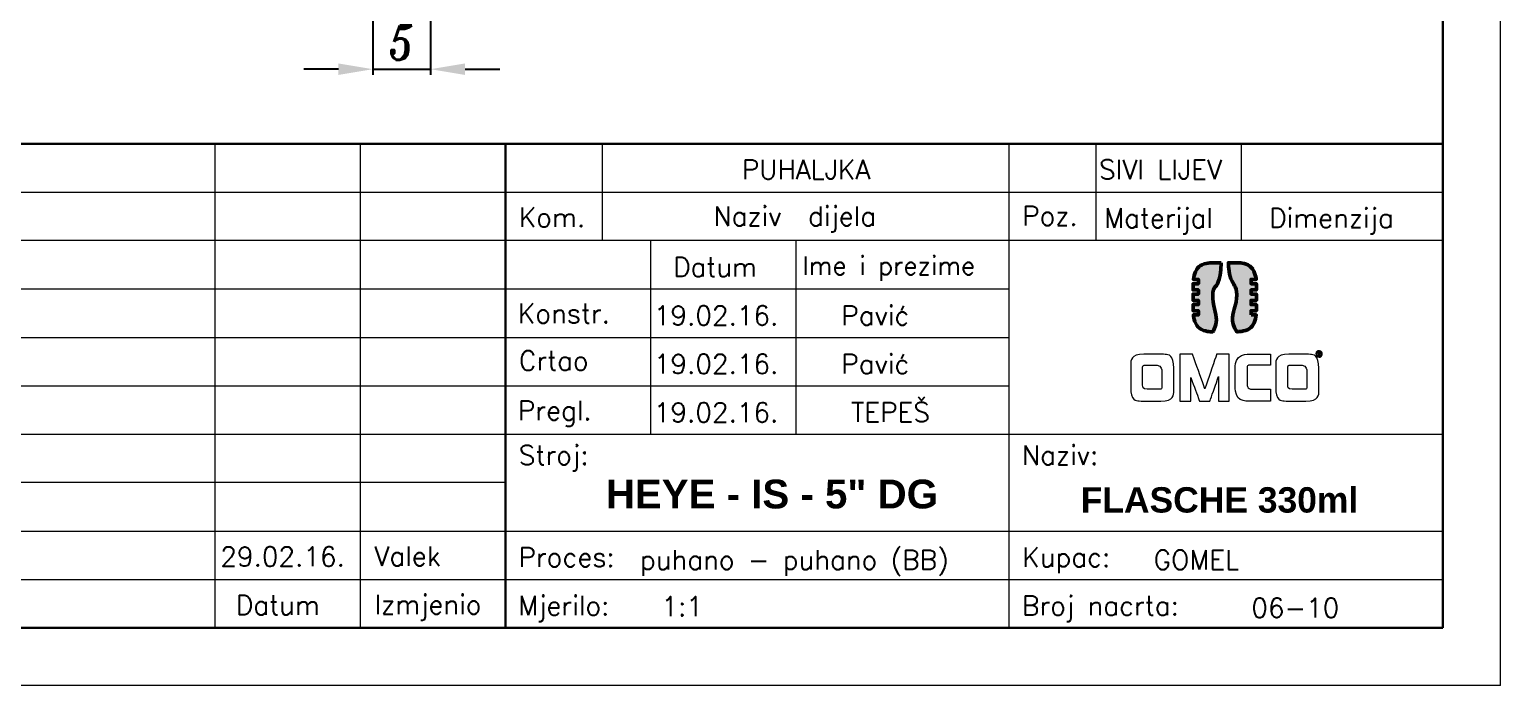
# Model space of a CAD drawing. Extents: x 43 to 400, y 17 to 437.
# Drawn here: x 212.1 to 339.7, y 16.6 to 73.5 of the extents above; entities that cross this region are included whole.
import ezdxf

# ---------------------------------------------------------------- set-up
doc = ezdxf.new("R2010")
doc.units = 0
doc.header["$LTSCALE"] = 5
doc.header["$MEASUREMENT"] = 0
doc.layers.get('0').update_dxf_attribs({"linetype": 'CONTINUOUS', "lineweight": 15})
doc.layers.add('3', color=3, linetype='CONTINUOUS', lineweight=30)
doc.layers.add('4', color=5, linetype='CONTINUOUS', lineweight=50)
doc.styles.add('ITALICT', font='italict', dxfattribs={"width": 0.8, "height": 3})
doc.styles.add('ROMANS', font='romans.shx')
doc.dimstyles.get("Standard").update_dxf_attribs({"dimtxt": 3, "dimasz": 3, "dimexe": 0.5, "dimexo": 0.5, "dimgap": 0.8, "dimtad": 1, "dimdsep": 46, "dimtxsty": 'ITALICT', "dimcen": 0, "dimadec": 0, "dimazin": 2, "dimtfac": 1, "dimtmove": 0, "dimatfit": 3, "dimfxl": 1, "dimtolj": 1, "dimtzin": 0, "dimarcsym": 0})

# ---------------------------------------------------------------- blocks, each defined once
blk = doc.blocks.new('*D14')
at = {"color": 0, "lineweight": -2, "transparency": 16777216}
for p, q in [((241.87, 80.93), (241.87, 69.52)), ((246.87, 80.93), (246.87, 69.52)), ((238.87, 70.02), (235.87, 70.02)), ((241.87, 70.02), (246.87, 70.02)), ((249.87, 70.02), (252.87, 70.02))]:
    blk.add_line(p, q, dxfattribs=at)
at = {"color": 0, "transparency": 16777216}
for points in [[(238.87, 70.52), (238.87, 69.52), (241.87, 70.02)], [(249.87, 70.52), (249.87, 69.52), (246.87, 70.02)]]:
    blk.add_solid(points, dxfattribs=at)
at = {"color": 0, "transparency": 16777216, "insert": (244.37, 72.32), "char_height": 3, "attachment_point": 5, "style": 'ITALICT'}
blk.add_mtext('\\A1;5', dxfattribs=at)

msp = doc.modelspace()

# ---------------------------------------------------------------- hatches: boundary and pattern name
at = {"layer": '4'}
h = msp.add_hatch(color=142, dxfattribs=at)
edge = h.paths.add_edge_path()
edge.add_spline(control_points=[(313.0505, 48.7015), (313.0505, 48.7015), (313.0505, 48.7015), (313.0505, 48.7015), (313.0505, 48.7015), (313.2064, 47.3229), (314.4243, 47.2519), (314.6043, 47.2519), (314.6043, 47.2519), (314.6043, 47.2519), (314.7394, 47.2519), (314.7394, 47.2519), (314.7394, 47.2519), (315.3789, 48.1715), (314.7348, 49.5118), (314.7348, 50.4699), (314.7348, 50.4699), (314.7348, 51.2223), (315.3973, 51.4237), (315.4699, 53.2293), (315.4699, 53.2293), (314.7055, 53.2293), (314.7055, 53.2293), (314.7055, 53.2293), (313.4153, 53.2293), (313.1211, 52.2341), (313.054, 51.7797)], knot_values=[0.8095238, 0.8095238, 0.8095238, 0.8095238, 0.80952381, 0.80952381, 0.80952381, 0.80952381, 0.85714286, 0.85714286, 0.85714286, 0.85714286, 0.9047619, 0.9047619, 0.9047619, 0.90476191, 0.95238095, 0.95238095, 0.95238095, 0.95238095, 1, 1, 1, 1.04761905, 1.04761905, 1.04761905, 1.04761905, 1.0952381, 1.0952381, 1.0952381, 1.0952381], degree=3, periodic=0)
edge.add_spline(control_points=[(313.054, 51.7797), (313.054, 51.7797), (313.4914, 51.7797), (313.4914, 51.7797)], knot_values=[0.0952381, 0.0952381, 0.0952381, 0.0952381, 0.14285714, 0.14285714, 0.14285714, 0.14285714], degree=3, periodic=0)
edge.add_spline(control_points=[(313.4914, 51.7797), (313.4914, 51.7797), (313.4914, 51.7797), (313.4914, 51.7797), (313.4914, 51.7797), (313.4914, 51.7797), (313.4914, 51.4136), (313.4914, 51.4136)], knot_values=[0.14285714, 0.14285714, 0.14285714, 0.14285714, 0.14285714, 0.14285714, 0.14285714, 0.14285714, 0.19047618, 0.19047618, 0.19047618, 0.19047618], degree=3, periodic=0)
edge.add_spline(control_points=[(313.4914, 51.4136), (313.4914, 51.4136), (313.4914, 51.4136), (313.4914, 51.4136), (313.4914, 51.4136), (313.4914, 51.4136), (313.0339, 51.4136), (313.0339, 51.4136)], knot_values=[0.19047618, 0.19047618, 0.19047618, 0.19047618, 0.19047619, 0.19047619, 0.19047619, 0.19047619, 0.23809523, 0.23809523, 0.23809523, 0.23809523], degree=3, periodic=0)
edge.add_spline(control_points=[(313.0339, 51.4136), (313.0339, 51.4136), (313.0339, 51.4136), (313.0339, 51.4136), (313.0339, 51.4136), (313.0339, 51.4136), (313.0339, 50.8757), (313.0339, 50.8757)], knot_values=[0.23809523, 0.23809523, 0.23809523, 0.23809523, 0.23809524, 0.23809524, 0.23809524, 0.23809524, 0.28571428, 0.28571428, 0.28571428, 0.28571428], degree=3, periodic=0)
edge.add_spline(control_points=[(313.0339, 50.8757), (313.0339, 50.8757), (313.0339, 50.8757), (313.0339, 50.8757), (313.0339, 50.8757), (313.0339, 50.8757), (313.4914, 50.8757), (313.4914, 50.8757)], knot_values=[0.28571428, 0.28571428, 0.28571428, 0.28571428, 0.28571429, 0.28571429, 0.28571429, 0.28571429, 0.33333333, 0.33333333, 0.33333333, 0.33333333], degree=3, periodic=0)
edge.add_spline(control_points=[(313.4914, 50.8757), (313.4914, 50.8757), (313.4914, 50.8757), (313.4914, 50.8757), (313.4914, 50.8757), (313.4914, 50.8757), (313.4914, 50.5096), (313.4914, 50.5096)], knot_values=[0.33333333, 0.33333333, 0.33333333, 0.33333333, 0.33333333, 0.33333333, 0.33333333, 0.33333333, 0.38095238, 0.38095238, 0.38095238, 0.38095238], degree=3, periodic=0)
edge.add_spline(control_points=[(313.4914, 50.5096), (313.4914, 50.5096), (313.4914, 50.5096), (313.4914, 50.5096), (313.4914, 50.5096), (313.4914, 50.5096), (313.0339, 50.5096), (313.0339, 50.5096)], knot_values=[0.38095238, 0.38095238, 0.38095238, 0.38095238, 0.38095238, 0.38095238, 0.38095238, 0.38095238, 0.42857142, 0.42857142, 0.42857142, 0.42857142], degree=3, periodic=0)
edge.add_spline(control_points=[(313.0339, 50.5096), (313.0339, 50.5096), (313.0339, 50.5096), (313.0339, 50.5096), (313.0339, 50.5096), (313.0339, 50.5096), (313.0339, 49.9716), (313.0339, 49.9716)], knot_values=[0.42857142, 0.42857142, 0.42857142, 0.42857142, 0.42857143, 0.42857143, 0.42857143, 0.42857143, 0.47619047, 0.47619047, 0.47619047, 0.47619047], degree=3, periodic=0)
edge.add_spline(control_points=[(313.0339, 49.9716), (313.0339, 49.9716), (313.0339, 49.9716), (313.0339, 49.9716), (313.0339, 49.9716), (313.0339, 49.9716), (313.4914, 49.9716), (313.4914, 49.9716)], knot_values=[0.47619047, 0.47619047, 0.47619047, 0.47619047, 0.47619048, 0.47619048, 0.47619048, 0.47619048, 0.52380952, 0.52380952, 0.52380952, 0.52380952], degree=3, periodic=0)
edge.add_spline(control_points=[(313.4914, 49.9716), (313.4914, 49.9716), (313.4914, 49.9716), (313.4914, 49.9716), (313.4914, 49.9716), (313.4914, 49.9716), (313.4914, 49.6056), (313.4914, 49.6056)], knot_values=[0.52380952, 0.52380952, 0.52380952, 0.52380952, 0.52380952, 0.52380952, 0.52380952, 0.52380952, 0.57142856, 0.57142856, 0.57142856, 0.57142856], degree=3, periodic=0)
edge.add_spline(control_points=[(313.4914, 49.6056), (313.4914, 49.6056), (313.4914, 49.6056), (313.4914, 49.6056), (313.4914, 49.6056), (313.4914, 49.6056), (313.0339, 49.6056), (313.0339, 49.6056)], knot_values=[0.57142856, 0.57142856, 0.57142856, 0.57142856, 0.57142857, 0.57142857, 0.57142857, 0.57142857, 0.61904761, 0.61904761, 0.61904761, 0.61904761], degree=3, periodic=0)
edge.add_spline(control_points=[(313.0339, 49.6056), (313.0339, 49.6056), (313.0339, 49.6056), (313.0339, 49.6056), (313.0339, 49.6056), (313.0339, 49.6056), (313.0339, 49.0676), (313.0339, 49.0676)], knot_values=[0.61904761, 0.61904761, 0.61904761, 0.61904761, 0.61904762, 0.61904762, 0.61904762, 0.61904762, 0.66666666, 0.66666666, 0.66666666, 0.66666666], degree=3, periodic=0)
edge.add_spline(control_points=[(313.0339, 49.0676), (313.0339, 49.0676), (313.0339, 49.0676), (313.0339, 49.0676), (313.0339, 49.0676), (313.0339, 49.0676), (313.4914, 49.0676), (313.4914, 49.0676)], knot_values=[0.66666666, 0.66666666, 0.66666666, 0.66666666, 0.66666667, 0.66666667, 0.66666667, 0.66666667, 0.71428571, 0.71428571, 0.71428571, 0.71428571], degree=3, periodic=0)
edge.add_spline(control_points=[(313.4914, 49.0676), (313.4914, 49.0676), (313.4914, 49.0676), (313.4914, 49.0676), (313.4914, 49.0676), (313.4914, 49.0676), (313.4914, 48.7015), (313.4914, 48.7015)], knot_values=[0.71428571, 0.71428571, 0.71428571, 0.71428571, 0.71428571, 0.71428571, 0.71428571, 0.71428572, 0.76190476, 0.76190476, 0.76190476, 0.76190476], degree=3, periodic=0)
edge.add_spline(control_points=[(313.4914, 48.7015), (313.4914, 48.7015), (313.4914, 48.7015), (313.4914, 48.7015), (313.4914, 48.7015), (313.4914, 48.7015), (313.0505, 48.7015), (313.0505, 48.7015)], knot_values=[0.76190476, 0.76190476, 0.76190476, 0.76190476, 0.76190476, 0.76190476, 0.76190476, 0.76190476, 0.8095238, 0.8095238, 0.8095238, 0.8095238], degree=3, periodic=0)
h = msp.add_hatch(color=253, dxfattribs=at)
edge = h.paths.add_edge_path()
edge.add_spline(control_points=[(318.0678, 49.9716), (318.0678, 49.9716), (318.0678, 49.9716), (318.0678, 49.9716), (318.0678, 49.9716), (318.0678, 49.9716), (318.5254, 49.9716), (318.5254, 49.9716)], knot_values=[0.23809523, 0.23809523, 0.23809523, 0.23809523, 0.23809524, 0.23809524, 0.23809524, 0.23809524, 0.28571428, 0.28571428, 0.28571428, 0.28571428], degree=3, periodic=0)
edge.add_spline(control_points=[(318.5254, 49.9716), (318.5254, 49.9716), (318.5254, 49.9716), (318.5254, 49.9716), (318.5254, 49.9716), (318.5254, 49.9716), (318.5254, 50.5096), (318.5254, 50.5096)], knot_values=[0.28571428, 0.28571428, 0.28571428, 0.28571428, 0.28571429, 0.28571429, 0.28571429, 0.28571429, 0.33333333, 0.33333333, 0.33333333, 0.33333333], degree=3, periodic=0)
edge.add_spline(control_points=[(318.5254, 50.5096), (318.5254, 50.5096), (318.5254, 50.5096), (318.5254, 50.5096), (318.5254, 50.5096), (318.5254, 50.5096), (318.0678, 50.5096), (318.0678, 50.5096)], knot_values=[0.33333333, 0.33333333, 0.33333333, 0.33333333, 0.33333333, 0.33333333, 0.33333333, 0.33333333, 0.38095237, 0.38095237, 0.38095237, 0.38095237], degree=3, periodic=0)
edge.add_spline(control_points=[(318.0678, 50.5096), (318.0678, 50.5096), (318.0678, 50.5096), (318.0678, 50.5096), (318.0678, 50.5096), (318.0678, 50.5096), (318.0678, 50.8757), (318.0678, 50.8757)], knot_values=[0.38095237, 0.38095237, 0.38095237, 0.38095237, 0.38095238, 0.38095238, 0.38095238, 0.38095238, 0.42857143, 0.42857143, 0.42857143, 0.42857143], degree=3, periodic=0)
edge.add_spline(control_points=[(318.0678, 50.8757), (318.0678, 50.8757), (318.0678, 50.8757), (318.0678, 50.8757), (318.0678, 50.8757), (318.0678, 50.8757), (318.5254, 50.8757), (318.5254, 50.8757)], knot_values=[0.42857143, 0.42857143, 0.42857143, 0.42857143, 0.42857143, 0.42857143, 0.42857143, 0.42857143, 0.47619047, 0.47619047, 0.47619047, 0.47619047], degree=3, periodic=0)
edge.add_spline(control_points=[(318.5254, 50.8757), (318.5254, 50.8757), (318.5254, 50.8757), (318.5254, 50.8757), (318.5254, 50.8757), (318.5254, 50.8757), (318.5254, 51.4136), (318.5254, 51.4136)], knot_values=[0.47619047, 0.47619047, 0.47619047, 0.47619047, 0.47619048, 0.47619048, 0.47619048, 0.47619048, 0.52380952, 0.52380952, 0.52380952, 0.52380952], degree=3, periodic=0)
edge.add_spline(control_points=[(318.5254, 51.4136), (318.5254, 51.4136), (318.5254, 51.4136), (318.5254, 51.4136), (318.5254, 51.4136), (318.5254, 51.4136), (318.0678, 51.4136), (318.0678, 51.4136)], knot_values=[0.52380952, 0.52380952, 0.52380952, 0.52380952, 0.52380952, 0.52380952, 0.52380952, 0.52380952, 0.57142857, 0.57142857, 0.57142857, 0.57142857], degree=3, periodic=0)
edge.add_spline(control_points=[(318.0678, 51.4136), (318.0678, 51.4136), (318.0678, 51.4136), (318.0678, 51.4136), (318.0678, 51.4136), (318.0678, 51.4136), (318.0678, 51.7797), (318.0678, 51.7797)], knot_values=[0.57142857, 0.57142857, 0.57142857, 0.57142857, 0.57142857, 0.57142857, 0.57142857, 0.57142857, 0.61904762, 0.61904762, 0.61904762, 0.61904762], degree=3, periodic=0)
edge.add_spline(control_points=[(318.0678, 51.7797), (318.0678, 51.7797), (318.0678, 51.7797), (318.0678, 51.7797), (318.0678, 51.7797), (318.0678, 51.7797), (318.5073, 51.7797), (318.5073, 51.7797)], knot_values=[0.61904762, 0.61904762, 0.61904762, 0.61904762, 0.61904762, 0.61904762, 0.61904762, 0.61904762, 0.66666666, 0.66666666, 0.66666666, 0.66666666], degree=3, periodic=0)
edge.add_spline(control_points=[(318.5073, 51.7797), (318.5073, 51.7797), (318.5073, 51.7797), (318.5073, 51.7797), (318.5073, 51.7797), (318.3464, 53.1493), (317.1345, 53.2293), (316.9549, 53.2293), (316.9549, 53.2293), (316.9549, 53.2293), (316.0891, 53.2293), (316.0891, 53.2293)], knot_values=[0.66666666, 0.66666666, 0.66666666, 0.66666666, 0.66666667, 0.66666667, 0.66666667, 0.66666667, 0.71428571, 0.71428571, 0.71428571, 0.71428572, 0.76190476, 0.76190476, 0.76190476, 0.76190476], degree=3, periodic=0)
edge.add_spline(control_points=[(316.0891, 53.2293), (316.0891, 53.2293), (316.0891, 53.2293), (316.0891, 53.2293), (316.0891, 53.2293), (316.1618, 51.4237), (316.8246, 51.2223), (316.8246, 50.4699), (316.8246, 50.4699), (316.8246, 49.5118), (316.1803, 48.1715), (316.8198, 47.2519), (316.8198, 47.2519), (316.8198, 47.2519), (316.8637, 47.2519), (316.8637, 47.2519), (316.8637, 47.2519), (318.1539, 47.2519), (318.4421, 48.247), (318.5066, 48.7015)], knot_values=[0.76190476, 0.76190476, 0.76190476, 0.76190476, 0.76190476, 0.76190476, 0.76190476, 0.76190476, 0.80952381, 0.80952381, 0.80952381, 0.80952381, 0.85714286, 0.85714286, 0.85714286, 0.85714286, 0.9047619, 0.9047619, 0.9047619, 0.90476191, 0.95238095, 0.95238095, 0.95238095, 0.95238095], degree=3, periodic=0)
edge.add_spline(control_points=[(318.5066, 48.7015), (318.5066, 48.7015), (318.0678, 48.7015), (318.0678, 48.7015), (318.0678, 48.7015), (318.0678, 49.0676), (318.0678, 49.0676)], knot_values=[0.95238095, 0.95238095, 0.95238095, 0.95238095, 1, 1, 1, 1.04761904, 1.04761904, 1.04761904, 1.04761904], degree=3, periodic=0)
edge.add_spline(control_points=[(318.0678, 49.0676), (318.0678, 49.0676), (318.0678, 49.0676), (318.0678, 49.0676), (318.0678, 49.0676), (318.0678, 49.0676), (318.5254, 49.0676), (318.5254, 49.0676)], knot_values=[0.04761904, 0.04761904, 0.04761904, 0.04761904, 0.04761905, 0.04761905, 0.04761905, 0.04761905, 0.09523809, 0.09523809, 0.09523809, 0.09523809], degree=3, periodic=0)
edge.add_spline(control_points=[(318.5254, 49.0676), (318.5254, 49.0676), (318.5254, 49.0676), (318.5254, 49.0676), (318.5254, 49.0676), (318.5254, 49.0676), (318.5254, 49.6056), (318.5254, 49.6056)], knot_values=[0.09523809, 0.09523809, 0.09523809, 0.09523809, 0.0952381, 0.0952381, 0.0952381, 0.0952381, 0.14285714, 0.14285714, 0.14285714, 0.14285714], degree=3, periodic=0)
edge.add_spline(control_points=[(318.5254, 49.6056), (318.5254, 49.6056), (318.5254, 49.6056), (318.5254, 49.6056), (318.5254, 49.6056), (318.5254, 49.6056), (318.0678, 49.6056), (318.0678, 49.6056)], knot_values=[0.14285714, 0.14285714, 0.14285714, 0.14285714, 0.14285714, 0.14285714, 0.14285714, 0.14285714, 0.19047618, 0.19047618, 0.19047618, 0.19047618], degree=3, periodic=0)
edge.add_spline(control_points=[(318.0678, 49.6056), (318.0678, 49.6056), (318.0678, 49.6056), (318.0678, 49.6056), (318.0678, 49.6056), (318.0678, 49.6056), (318.0678, 49.9716), (318.0678, 49.9716)], knot_values=[0.19047618, 0.19047618, 0.19047618, 0.19047618, 0.19047619, 0.19047619, 0.19047619, 0.19047619, 0.23809523, 0.23809523, 0.23809523, 0.23809523], degree=3, periodic=0)

# ---------------------------------------------------------------- linework, layer by layer
at = {"linetype": 'ByBlock'}
for q in [(339.7086, 436.5588), (42.7086, 16.5588)]:
    msp.add_line((339.7086, 16.5588), q, dxfattribs=at)
for p, q in [((228.1615, 63.5588), (228.1615, 21.5588)), ((240.7615, 63.5588), (240.7615, 21.5588)), ((261.7615, 63.5588), (261.7615, 55.1588)), ((297.0415, 63.5588), (297.0415, 21.5588)), ((304.6015, 63.5588), (304.6015, 55.1588)), ((317.2015, 63.5588), (317.2015, 55.1588)), ((155.2144, 59.3588), (334.7086, 59.3588)), ((334.7086, 55.1588), (155.2144, 55.1588)), ((265.9615, 55.1588), (265.9615, 38.3588)), ((278.5615, 55.1588), (278.5615, 38.3588)), ((155.2144, 50.9588), (297.0415, 50.9588)), ((155.2144, 46.7588), (297.0415, 46.7588)), ((155.2144, 42.5588), (297.0415, 42.5588)), ((155.2144, 38.3588), (334.7086, 38.3588)), ((253.3615, 34.1588), (155.2144, 34.1588)), ((155.2144, 29.9588), (334.7086, 29.9588)), ((155.2144, 25.7588), (334.7086, 25.7588))]:
    msp.add_line(p, q)
for points, knots in [([(310.2264, 41.2317), (310.2264, 41.2317), (308.688, 41.2317), (308.688, 41.2317), (308.688, 41.2317), (308.557, 41.2317), (307.6188, 41.2868), (307.6188, 42.4251), (307.6188, 42.4251), (307.6188, 42.4251), (307.6188, 44.1635), (307.6188, 44.1635), (307.6188, 44.1635), (307.6188, 44.1635), (307.6188, 45.3017), (308.757, 45.3017), (308.757, 45.3017), (308.757, 45.3017), (310.2884, 45.3017), (310.2884, 45.3017), (310.2884, 45.3017), (310.4195, 45.3017), (311.3577, 45.2396), (311.3577, 44.1014), (311.3577, 44.1014), (311.3577, 44.1014), (311.3577, 42.37), (311.3577, 42.37), (311.3577, 42.37), (311.3577, 42.37), (311.3646, 41.2317), (310.2264, 41.2317)], [0, 0, 0, 0, 0.125, 0.125, 0.125, 0.1875, 0.25, 0.25, 0.25, 0.3125, 0.375, 0.375, 0.375, 0.4375, 0.5, 0.5, 0.5, 0.5625, 0.625, 0.625, 0.625, 0.6875, 0.75, 0.75, 0.75, 0.8125, 0.875, 0.875, 0.875, 0.9375, 1, 1, 1, 1]), ([(315.2346, 41.2317), (315.2346, 41.2317), (315.2346, 43.3633), (315.2346, 43.3633), (315.2346, 43.3633), (315.2346, 43.3633), (314.4896, 41.2317), (314.4896, 41.2317), (314.4896, 41.2317), (314.4896, 41.2317), (313.5928, 41.2317), (313.5928, 41.2317), (313.5928, 41.2317), (313.5928, 41.2317), (312.834, 43.2668), (312.834, 43.2668), (312.834, 43.2668), (312.834, 43.2668), (312.834, 41.2317), (312.834, 41.2317), (312.834, 41.2317), (312.834, 41.2317), (311.875, 41.2317), (311.875, 41.2317), (311.875, 41.2317), (311.875, 41.2317), (311.875, 45.3017), (311.875, 45.3017), (311.875, 45.3017), (311.875, 45.3017), (312.9856, 45.3017), (312.9856, 45.3017), (312.9856, 45.3017), (312.9856, 45.3017), (314.0549, 42.3009), (314.0549, 42.3009), (314.0549, 42.3009), (314.0549, 42.3009), (315.0759, 45.3017), (315.0759, 45.3017), (315.0759, 45.3017), (315.0759, 45.3017), (316.166, 45.3017), (316.166, 45.3017), (316.166, 45.3017), (316.166, 45.3017), (316.166, 41.2317), (316.166, 41.2317), (316.166, 41.2317), (316.166, 41.2317), (315.2346, 41.2317), (315.2346, 41.2317)], [0, 0, 0, 0, 0.07692308, 0.07692308, 0.07692308, 0.11538462, 0.15384615, 0.15384615, 0.15384615, 0.19230769, 0.23076923, 0.23076923, 0.23076923, 0.26923077, 0.30769231, 0.30769231, 0.30769231, 0.34615385, 0.38461538, 0.38461538, 0.38461538, 0.42307692, 0.46153846, 0.46153846, 0.46153846, 0.5, 0.53846154, 0.53846154, 0.53846154, 0.57692308, 0.61538462, 0.61538462, 0.61538462, 0.65384615, 0.69230769, 0.69230769, 0.69230769, 0.73076923, 0.76923077, 0.76923077, 0.76923077, 0.80769231, 0.84615385, 0.84615385, 0.84615385, 0.88461538, 0.92307692, 0.92307692, 0.92307692, 0.96153846, 1, 1, 1, 1]), ([(319.7532, 42.2663), (319.7532, 42.2663), (318.1181, 42.2663), (318.1181, 42.2663), (318.1181, 42.2663), (317.7179, 42.2663), (317.7179, 42.7287), (317.7179, 42.7287), (317.7179, 42.7287), (317.7179, 42.7287), (317.7179, 44.198), (317.7179, 44.198), (317.7179, 44.198), (317.7179, 44.329), (317.8491, 44.3359), (317.8491, 44.3359), (317.8491, 44.3359), (317.8491, 44.3359), (319.7532, 44.3359), (319.7532, 44.3359), (319.7532, 44.3359), (319.7532, 44.3359), (319.7532, 45.3017), (319.7532, 45.3017), (319.7532, 45.3017), (319.7532, 45.3017), (317.8216, 45.3017), (317.8216, 45.3017), (317.8216, 45.3017), (316.6833, 45.3017), (316.6833, 44.1635), (316.6833, 44.1635), (316.6833, 44.1635), (316.6833, 44.1635), (316.6833, 42.4251), (316.6833, 42.4251), (316.6833, 42.4251), (316.6833, 41.2868), (317.6215, 41.2317), (317.7525, 41.2317), (317.7525, 41.2317), (317.7525, 41.2317), (319.7532, 41.2317), (319.7532, 41.2317), (319.7532, 41.2317), (319.7532, 41.2317), (319.7532, 42.2663), (319.7532, 42.2663)], [0, 0, 0, 0, 0.08333333, 0.08333333, 0.08333333, 0.125, 0.16666667, 0.16666667, 0.16666667, 0.20833333, 0.25, 0.25, 0.25, 0.29166667, 0.33333333, 0.33333333, 0.33333333, 0.375, 0.41666667, 0.41666667, 0.41666667, 0.45833333, 0.5, 0.5, 0.5, 0.54166667, 0.58333333, 0.58333333, 0.58333333, 0.625, 0.66666667, 0.66666667, 0.66666667, 0.70833333, 0.75, 0.75, 0.75, 0.79166667, 0.83333333, 0.83333333, 0.83333333, 0.875, 0.91666667, 0.91666667, 0.91666667, 0.95833333, 1, 1, 1, 1]), ([(322.809, 41.2317), (322.809, 41.2317), (321.2707, 41.2317), (321.2707, 41.2317), (321.2707, 41.2317), (321.1397, 41.2317), (320.2016, 41.2868), (320.2016, 42.4251), (320.2016, 42.4251), (320.2016, 42.4251), (320.2016, 44.1635), (320.2016, 44.1635), (320.2016, 44.1635), (320.2016, 44.1635), (320.2016, 45.3017), (321.3397, 45.3017), (321.3397, 45.3017), (321.3397, 45.3017), (322.8712, 45.3017), (322.8712, 45.3017), (322.8712, 45.3017), (323.0022, 45.3017), (323.9404, 45.2396), (323.9404, 44.1014), (323.9404, 44.1014), (323.9404, 44.1014), (323.9404, 42.37), (323.9404, 42.37), (323.9404, 42.37), (323.9404, 42.37), (323.9473, 41.2317), (322.809, 41.2317)], [0, 0, 0, 0, 0.125, 0.125, 0.125, 0.1875, 0.25, 0.25, 0.25, 0.3125, 0.375, 0.375, 0.375, 0.4375, 0.5, 0.5, 0.5, 0.5625, 0.625, 0.625, 0.625, 0.6875, 0.75, 0.75, 0.75, 0.8125, 0.875, 0.875, 0.875, 0.9375, 1, 1, 1, 1]), ([(323.9567, 45.0434), (323.8051, 45.0434), (323.6821, 45.1666), (323.6821, 45.318), (323.6821, 45.318), (323.6821, 45.4695), (323.8051, 45.5926), (323.9567, 45.5926), (323.9567, 45.5926), (324.1082, 45.5926), (324.2313, 45.4695), (324.2313, 45.318), (324.2313, 45.318), (324.2313, 45.1666), (324.1082, 45.0434), (323.9567, 45.0434)], [0, 0, 0, 0, 0.25, 0.25, 0.25, 0.375, 0.5, 0.5, 0.5, 0.625, 0.75, 0.75, 0.75, 0.875, 1, 1, 1, 1]), ([(323.9567, 45.5321), (323.8393, 45.5321), (323.7427, 45.4354), (323.7427, 45.318), (323.7427, 45.318), (323.7427, 45.2006), (323.8393, 45.1041), (323.9567, 45.1041), (323.9567, 45.1041), (324.0741, 45.1041), (324.1707, 45.2006), (324.1707, 45.318), (324.1707, 45.318), (324.1707, 45.4354), (324.0741, 45.5321), (323.9567, 45.5321)], [0, 0, 0, 0, 0.25, 0.25, 0.25, 0.375, 0.5, 0.5, 0.5, 0.625, 0.75, 0.75, 0.75, 0.875, 1, 1, 1, 1]), ([(324.0191, 45.2707), (324.0191, 45.2707), (324.076, 45.1837), (324.076, 45.1837), (324.076, 45.1837), (324.076, 45.1837), (324.0002, 45.1837), (324.0002, 45.1837), (324.0002, 45.1837), (324.0002, 45.1837), (323.9529, 45.2612), (323.9529, 45.2612), (323.9529, 45.2612), (323.9529, 45.2612), (323.9225, 45.2612), (323.9225, 45.2612), (323.9225, 45.2612), (323.9225, 45.2612), (323.9225, 45.1837), (323.9225, 45.1837), (323.9225, 45.1837), (323.9225, 45.1837), (323.8544, 45.1837), (323.8544, 45.1837), (323.8544, 45.1837), (323.8544, 45.1837), (323.8544, 45.4619), (323.8544, 45.4619), (323.8544, 45.4619), (323.8544, 45.4619), (323.9756, 45.4619), (323.9756, 45.4619), (323.9756, 45.4619), (323.9983, 45.4619), (324.0817, 45.4619), (324.0817, 45.3616), (324.0817, 45.3616), (324.0817, 45.3087), (324.0495, 45.2822), (324.0191, 45.2707)], [0, 0, 0, 0, 0.1, 0.1, 0.1, 0.15, 0.2, 0.2, 0.2, 0.25, 0.3, 0.3, 0.3, 0.35, 0.4, 0.4, 0.4, 0.45, 0.5, 0.5, 0.5, 0.55, 0.6, 0.6, 0.6, 0.65, 0.7, 0.7, 0.7, 0.75, 0.8, 0.8, 0.8, 0.85, 0.9, 0.9, 0.9, 0.95, 1, 1, 1, 1]), ([(323.9586, 45.4033), (323.9586, 45.4033), (323.9225, 45.4033), (323.9225, 45.4033), (323.9225, 45.4033), (323.9225, 45.4033), (323.9225, 45.3163), (323.9225, 45.3163), (323.9225, 45.3163), (323.9225, 45.3163), (323.9586, 45.3163), (323.9586, 45.3163), (323.9586, 45.3163), (323.9945, 45.3163), (324.0096, 45.3295), (324.0096, 45.3616), (324.0096, 45.3616), (324.0096, 45.3938), (323.9945, 45.4033), (323.9586, 45.4033)], [0, 0, 0, 0, 0.2, 0.2, 0.2, 0.3, 0.4, 0.4, 0.4, 0.5, 0.6, 0.6, 0.6, 0.7, 0.8, 0.8, 0.8, 0.9, 1, 1, 1, 1]), ([(310.3229, 43.8669), (310.3229, 43.8669), (310.3229, 44.3359), (309.9228, 44.3359), (309.9228, 44.3359), (309.9228, 44.3359), (308.7846, 44.3359), (308.7846, 44.3359), (308.7846, 44.3359), (308.7846, 44.3359), (308.6535, 44.329), (308.6535, 44.198), (308.6535, 44.198), (308.6535, 44.198), (308.6535, 42.7287), (308.6535, 42.7287), (308.6535, 42.7287), (308.6535, 42.7287), (308.6535, 42.2663), (309.0537, 42.2663), (309.0537, 42.2663), (309.0537, 42.2663), (310.1919, 42.2663), (310.1919, 42.2663), (310.1919, 42.2663), (310.1919, 42.2663), (310.3229, 42.2663), (310.3229, 42.3975), (310.3229, 42.3975), (310.3229, 42.3975), (310.3229, 43.8669), (310.3229, 43.8669)], [0, 0, 0, 0, 0.125, 0.125, 0.125, 0.1875, 0.25, 0.25, 0.25, 0.3125, 0.375, 0.375, 0.375, 0.4375, 0.5, 0.5, 0.5, 0.5625, 0.625, 0.625, 0.625, 0.6875, 0.75, 0.75, 0.75, 0.8125, 0.875, 0.875, 0.875, 0.9375, 1, 1, 1, 1]), ([(322.9056, 43.8669), (322.9056, 43.8669), (322.9056, 44.3359), (322.5055, 44.3359), (322.5055, 44.3359), (322.5055, 44.3359), (321.3674, 44.3359), (321.3674, 44.3359), (321.3674, 44.3359), (321.3674, 44.3359), (321.2361, 44.329), (321.2361, 44.198), (321.2361, 44.198), (321.2361, 44.198), (321.2361, 42.7287), (321.2361, 42.7287), (321.2361, 42.7287), (321.2361, 42.7287), (321.2361, 42.2663), (321.6364, 42.2663), (321.6364, 42.2663), (321.6364, 42.2663), (322.7746, 42.2663), (322.7746, 42.2663), (322.7746, 42.2663), (322.7746, 42.2663), (322.9056, 42.2663), (322.9056, 42.3975), (322.9056, 42.3975), (322.9056, 42.3975), (322.9056, 43.8669), (322.9056, 43.8669)], [0, 0, 0, 0, 0.125, 0.125, 0.125, 0.1875, 0.25, 0.25, 0.25, 0.3125, 0.375, 0.375, 0.375, 0.4375, 0.5, 0.5, 0.5, 0.5625, 0.625, 0.625, 0.625, 0.6875, 0.75, 0.75, 0.75, 0.8125, 0.875, 0.875, 0.875, 0.9375, 1, 1, 1, 1])]:
    msp.add_open_spline(points, degree=3, knots=knots)
at = {"layer": '3', "linetype": 'ByBlock'}
for q in [(334.7086, 431.5588), (62.7086, 21.5588)]:
    msp.add_line((334.7086, 21.5588), q, dxfattribs=at)
at = {"layer": '3'}
for p, q in [((155.2144, 63.5588), (334.7086, 63.5588)), ((253.3615, 63.5588), (253.3615, 21.5588)), ((334.7086, 63.5588), (334.7086, 21.5588))]:
    msp.add_line(p, q, dxfattribs=at)
at = {"layer": '4', "color": 142}
msp.add_open_spline([(315.4699, 53.2293), (315.4699, 53.2293), (314.7055, 53.2293), (314.7055, 53.2293), (314.7055, 53.2293), (313.4153, 53.2293), (313.1211, 52.2341), (313.054, 51.7797), (313.054, 51.7797), (313.054, 51.7797), (313.4914, 51.7797), (313.4914, 51.7797), (313.4914, 51.7797), (313.4914, 51.7797), (313.4914, 51.4136), (313.4914, 51.4136), (313.4914, 51.4136), (313.4914, 51.4136), (313.0339, 51.4136), (313.0339, 51.4136), (313.0339, 51.4136), (313.0339, 51.4136), (313.0339, 50.8757), (313.0339, 50.8757), (313.0339, 50.8757), (313.0339, 50.8757), (313.4914, 50.8757), (313.4914, 50.8757), (313.4914, 50.8757), (313.4914, 50.8757), (313.4914, 50.5096), (313.4914, 50.5096), (313.4914, 50.5096), (313.4914, 50.5096), (313.0339, 50.5096), (313.0339, 50.5096), (313.0339, 50.5096), (313.0339, 50.5096), (313.0339, 49.9716), (313.0339, 49.9716), (313.0339, 49.9716), (313.0339, 49.9716), (313.4914, 49.9716), (313.4914, 49.9716), (313.4914, 49.9716), (313.4914, 49.9716), (313.4914, 49.6056), (313.4914, 49.6056), (313.4914, 49.6056), (313.4914, 49.6056), (313.0339, 49.6056), (313.0339, 49.6056), (313.0339, 49.6056), (313.0339, 49.6056), (313.0339, 49.0676), (313.0339, 49.0676), (313.0339, 49.0676), (313.0339, 49.0676), (313.4914, 49.0676), (313.4914, 49.0676), (313.4914, 49.0676), (313.4914, 49.0676), (313.4914, 48.7015), (313.4914, 48.7015), (313.4914, 48.7015), (313.4914, 48.7015), (313.0505, 48.7015), (313.0505, 48.7015), (313.0505, 48.7015), (313.2064, 47.3229), (314.4243, 47.2519), (314.6043, 47.2519), (314.6043, 47.2519), (314.6043, 47.2519), (314.7394, 47.2519), (314.7394, 47.2519), (314.7394, 47.2519), (315.3789, 48.1715), (314.7348, 49.5118), (314.7348, 50.4699), (314.7348, 50.4699), (314.7348, 51.2223), (315.3973, 51.4237), (315.4699, 53.2293)], degree=3, knots=[0, 0, 0, 0, 0.04761905, 0.04761905, 0.04761905, 0.07142857, 0.0952381, 0.0952381, 0.0952381, 0.11904762, 0.14285714, 0.14285714, 0.14285714, 0.16666667, 0.19047619, 0.19047619, 0.19047619, 0.21428571, 0.23809524, 0.23809524, 0.23809524, 0.26190476, 0.28571429, 0.28571429, 0.28571429, 0.30952381, 0.33333333, 0.33333333, 0.33333333, 0.35714286, 0.38095238, 0.38095238, 0.38095238, 0.4047619, 0.42857143, 0.42857143, 0.42857143, 0.45238095, 0.47619048, 0.47619048, 0.47619048, 0.5, 0.52380952, 0.52380952, 0.52380952, 0.54761905, 0.57142857, 0.57142857, 0.57142857, 0.5952381, 0.61904762, 0.61904762, 0.61904762, 0.64285714, 0.66666667, 0.66666667, 0.66666667, 0.69047619, 0.71428571, 0.71428571, 0.71428571, 0.73809524, 0.76190476, 0.76190476, 0.76190476, 0.78571429, 0.80952381, 0.80952381, 0.80952381, 0.83333333, 0.85714286, 0.85714286, 0.85714286, 0.88095238, 0.9047619, 0.9047619, 0.9047619, 0.92857143, 0.95238095, 0.95238095, 0.95238095, 0.97619048, 1, 1, 1, 1], dxfattribs=at)
at = {"layer": '4', "color": 253}
msp.add_open_spline([(318.0678, 48.7015), (318.0678, 48.7015), (318.0678, 49.0676), (318.0678, 49.0676), (318.0678, 49.0676), (318.0678, 49.0676), (318.5254, 49.0676), (318.5254, 49.0676), (318.5254, 49.0676), (318.5254, 49.0676), (318.5254, 49.6056), (318.5254, 49.6056), (318.5254, 49.6056), (318.5254, 49.6056), (318.0678, 49.6056), (318.0678, 49.6056), (318.0678, 49.6056), (318.0678, 49.6056), (318.0678, 49.9716), (318.0678, 49.9716), (318.0678, 49.9716), (318.0678, 49.9716), (318.5254, 49.9716), (318.5254, 49.9716), (318.5254, 49.9716), (318.5254, 49.9716), (318.5254, 50.5096), (318.5254, 50.5096), (318.5254, 50.5096), (318.5254, 50.5096), (318.0678, 50.5096), (318.0678, 50.5096), (318.0678, 50.5096), (318.0678, 50.5096), (318.0678, 50.8757), (318.0678, 50.8757), (318.0678, 50.8757), (318.0678, 50.8757), (318.5254, 50.8757), (318.5254, 50.8757), (318.5254, 50.8757), (318.5254, 50.8757), (318.5254, 51.4136), (318.5254, 51.4136), (318.5254, 51.4136), (318.5254, 51.4136), (318.0678, 51.4136), (318.0678, 51.4136), (318.0678, 51.4136), (318.0678, 51.4136), (318.0678, 51.7797), (318.0678, 51.7797), (318.0678, 51.7797), (318.0678, 51.7797), (318.5073, 51.7797), (318.5073, 51.7797), (318.5073, 51.7797), (318.3464, 53.1493), (317.1345, 53.2293), (316.9549, 53.2293), (316.9549, 53.2293), (316.9549, 53.2293), (316.0891, 53.2293), (316.0891, 53.2293), (316.0891, 53.2293), (316.1618, 51.4237), (316.8246, 51.2223), (316.8246, 50.4699), (316.8246, 50.4699), (316.8246, 49.5118), (316.1803, 48.1715), (316.8198, 47.2519), (316.8198, 47.2519), (316.8198, 47.2519), (316.8637, 47.2519), (316.8637, 47.2519), (316.8637, 47.2519), (318.1539, 47.2519), (318.4421, 48.247), (318.5066, 48.7015), (318.5066, 48.7015), (318.5066, 48.7015), (318.0678, 48.7015), (318.0678, 48.7015)], degree=3, knots=[0, 0, 0, 0, 0.04761905, 0.04761905, 0.04761905, 0.07142857, 0.0952381, 0.0952381, 0.0952381, 0.11904762, 0.14285714, 0.14285714, 0.14285714, 0.16666667, 0.19047619, 0.19047619, 0.19047619, 0.21428571, 0.23809524, 0.23809524, 0.23809524, 0.26190476, 0.28571429, 0.28571429, 0.28571429, 0.30952381, 0.33333333, 0.33333333, 0.33333333, 0.35714286, 0.38095238, 0.38095238, 0.38095238, 0.4047619, 0.42857143, 0.42857143, 0.42857143, 0.45238095, 0.47619048, 0.47619048, 0.47619048, 0.5, 0.52380952, 0.52380952, 0.52380952, 0.54761905, 0.57142857, 0.57142857, 0.57142857, 0.5952381, 0.61904762, 0.61904762, 0.61904762, 0.64285714, 0.66666667, 0.66666667, 0.66666667, 0.69047619, 0.71428571, 0.71428571, 0.71428571, 0.73809524, 0.76190476, 0.76190476, 0.76190476, 0.78571429, 0.80952381, 0.80952381, 0.80952381, 0.83333333, 0.85714286, 0.85714286, 0.85714286, 0.88095238, 0.9047619, 0.9047619, 0.9047619, 0.92857143, 0.95238095, 0.95238095, 0.95238095, 0.97619048, 1, 1, 1, 1], dxfattribs=at)

# ---------------------------------------------------------------- texts
at = {"style": 'ROMANS'}
for s, height, p in [('PUHALJKA', 1.68, (273.8694, 60.4846)), ('SIVI LIJEV', 1.68, (304.8714, 60.4846)), ('Kom.', 1.68, (254.5242, 56.3389)), ('Naziv  dijela', 1.68, (271.4108, 56.4306)), ('Poz.', 1.68, (298.1997, 56.4611)), ('Materijal', 1.68, (305.3195, 56.2748)), ('Dimenzija', 1.68, (319.6329, 56.2786)), ('Datum', 1.68, (267.914, 52.0262)), ('Ime i prezime', 1.596, (279.1402, 52.1842)), ('Konstr.', 1.68, (254.4453, 48.0061)), ('19.02.16.', 1.68, (266.2454, 47.8126)), ('Pavić', 1.68, (282.511, 47.8126)), ('Crtao', 1.68, (254.5388, 43.9045)), ('19.02.16.', 1.68, (266.2454, 43.6126)), ('Pavić', 1.68, (282.511, 43.6126)), ('Pregl.', 1.68, (254.4453, 39.5795)), ('19.02.16.', 1.68, (266.2454, 39.4126)), ('TEPEŠ', 1.68, (283.3557, 39.4344)), ('Stroj:', 1.68, (254.5309, 35.7083)), ('Naziv:', 1.68, (298.1788, 35.7083)), ('29.02.16.', 1.68, (228.6334, 26.906)), ('Valek', 1.68, (242.0003, 26.9545)), ('Proces:', 1.68, (254.4969, 26.8545)), ('puhano - puhano (BB)', 1.68, (265.0392, 26.6288)), ('Kupac:', 1.68, (298.2152, 26.8545)), ('GOMEL', 1.68, (309.6105, 26.6288)), ('Datum', 1.68, (229.9776, 22.706)), ('Izmjenio', 1.68, (242.0003, 22.7545)), ('Mjerilo:', 1.68, (254.4741, 22.6545)), ('1:1', 1.68, (266.9023, 22.5907)), ('Broj nacrta:', 1.68, (298.1843, 22.652)), ('06-10', 1.68, (318.0853, 22.4576))]:
    msp.add_text(s, height=height, dxfattribs=at).set_placement(p)
at = {"attachment_point": 1, "style": 'ROMANS'}
for s, insert, char_height, width in [('{\\fArial|b1|i0|c238|p34;HEYE - IS - 5" DG}', (262.0773, 34.423), 2.5, 41.506), ('{\\fArial|b1|i0|c238|p34;FLASCHE 330ml}', (303.2806, 33.7646), 2.2, 42.178)]:
    msp.add_mtext(s, dxfattribs=dict(at, insert=insert, char_height=char_height, width=width))

# ---------------------------------------------------------------- dimensions: what is measured, and where the dimension line sits
dim = msp.add_linear_dim(base=(246.8745, 70.0182), p1=(241.8745, 81.4305), p2=(246.8745, 81.4305), dimstyle='Standard')
dim.commit()
dim.dimension.update_dxf_attribs({"geometry": '*D14', "text_midpoint": (244.3745, 72.3182)})

doc.saveas('drawing.dxf')
